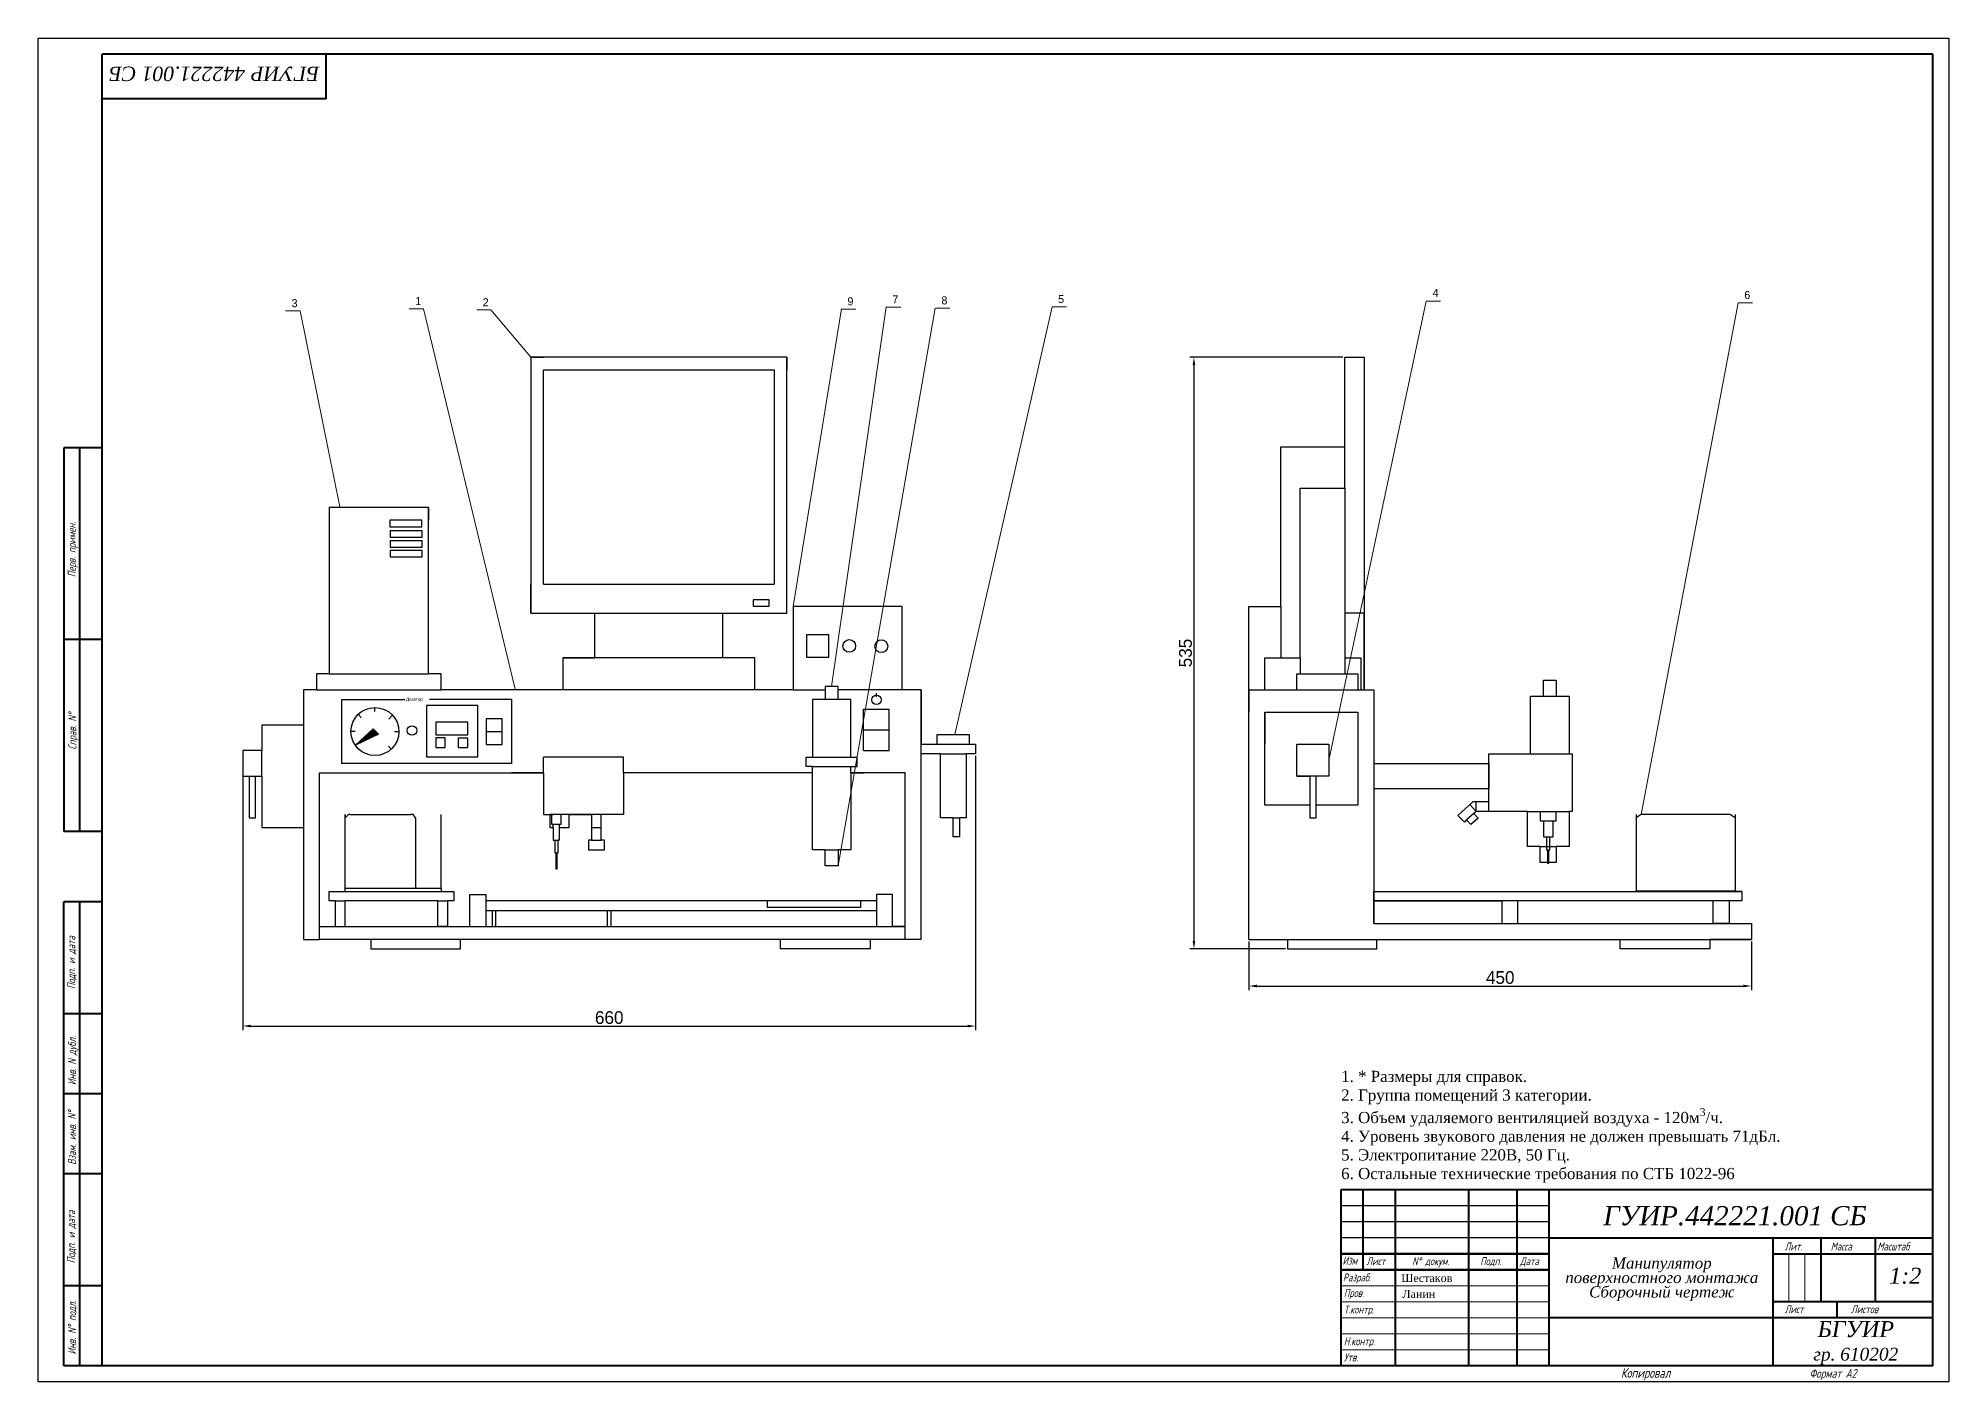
# Model space of a CAD drawing. Extents: x 981 to 3033, y 74 to 913.
# Drawn here: x 1996 to 2593, y 74 to 494 of the extents above; entities that cross this region are included whole.
import ezdxf
from ezdxf.enums import TextEntityAlignment as Align

# ---------------------------------------------------------------- set-up
doc = ezdxf.new("R2010")
doc.units = 0
doc.header["$MEASUREMENT"] = 0
doc.layers.get('0').update_dxf_attribs({"linetype": 'CONTINUOUS'})
doc.layers.get('DEFPOINTS').update_dxf_attribs({"linetype": 'CONTINUOUS'})
doc.layers.add('KONTUR', color=7, linetype='CONTINUOUS')
doc.layers.add('LAYER0VIEW0', color=7, linetype='CONTINUOUS')
for name, color, linetype, lineweight in [('POZICIYA', 6, 'CONTINUOUS', 18), ('TXT', 1, 'CONTINUOUS', 20), ('Основная', 7, 'CONTINUOUS', 40), ('текст', 7, 'CONTINUOUS', 30), ('тонкая', 7, 'CONTINUOUS', 20)]:
    doc.layers.add(name, color=color, linetype=linetype, lineweight=lineweight)
doc.styles.add('стиль рамки', font='romans.shx', dxfattribs={"width": 0.75, "oblique": 15, "height": 3.5})
doc.dimstyles.get("Standard").update_dxf_attribs({"dimtxt": 3, "dimasz": 3, "dimexe": 2.5, "dimexo": 2.5, "dimgap": 1.5, "dimtad": 0, "dimtih": 1, "dimtoh": 1, "dimdec": 4, "dimzin": 0, "dimdsep": 46, "dimtxsty": 'Standard', "dimcen": -3, "dimdle": 1.25, "dimadec": 0, "dimazin": 0, "dimtfac": 0.75, "dimtdec": 4, "dimtofl": 0, "dimtmove": 0, "dimatfit": 3, "dimfxl": 1, "dimtvp": 1.5, "dimtolj": 1, "dimtzin": 0, "dimarcsym": 0})

# ---------------------------------------------------------------- blocks, each defined once
blk = doc.blocks.new('*D2')
at = {"color": 0, "lineweight": -2, "transparency": 16777216}
for p, q in [((2059.46, 270.25), (2059.46, 183.53)), ((2288.46, 269.25), (2288.46, 183.53)), ((2061.96, 184.78), (2285.96, 184.78))]:
    blk.add_line(p, q, dxfattribs=at)
at = {"color": 0, "transparency": 16777216}
for points in [[(2061.96, 185.19), (2061.96, 184.36), (2059.46, 184.78)], [(2285.96, 185.19), (2285.96, 184.36), (2288.46, 184.78)]]:
    blk.add_solid(points, dxfattribs=at)
at = {"layer": 'DEFPOINTS', "color": 0, "transparency": 16777216}
for p in [(2059.46, 270.88), (2288.46, 269.88), (2288.46, 184.78)]:
    blk.add_point(p, dxfattribs=at)
at = {"color": 0, "transparency": 16777216, "insert": (2173.96, 187.4), "char_height": 4, "attachment_point": 5}
blk.add_mtext('\\A1;660', dxfattribs=at)
blk = doc.blocks.new('*D3')
at = {"color": 0, "lineweight": -2, "transparency": 16777216}
for p, q in [((2403.24, 393.88), (2355.41, 393.88)), ((2356.66, 391.38), (2356.66, 211.38)), ((2385.24, 208.88), (2355.41, 208.88))]:
    blk.add_line(p, q, dxfattribs=at)
at = {"color": 0, "transparency": 16777216}
for points in [[(2356.25, 391.38), (2357.08, 391.38), (2356.66, 393.88)], [(2356.25, 211.38), (2357.08, 211.38), (2356.66, 208.88)]]:
    blk.add_solid(points, dxfattribs=at)
at = {"layer": 'DEFPOINTS', "color": 0, "transparency": 16777216}
for p in [(2403.87, 393.88), (2356.66, 208.88), (2385.87, 208.88)]:
    blk.add_point(p, dxfattribs=at)
at = {"color": 0, "transparency": 16777216, "insert": (2354.04, 301.38), "char_height": 4, "attachment_point": 5, "rotation": 90}
blk.add_mtext('\\A1;535', dxfattribs=at)
blk = doc.blocks.new('*D4')
at = {"color": 0, "lineweight": -2, "transparency": 16777216}
for p, q in [((2373.87, 211.25), (2373.87, 196.04)), ((2530.87, 211.25), (2530.87, 196.04)), ((2376.37, 197.29), (2528.37, 197.29))]:
    blk.add_line(p, q, dxfattribs=at)
at = {"color": 0, "transparency": 16777216}
for points in [[(2376.37, 197.71), (2376.37, 196.88), (2373.87, 197.29)], [(2528.37, 197.71), (2528.37, 196.88), (2530.87, 197.29)]]:
    blk.add_solid(points, dxfattribs=at)
at = {"layer": 'DEFPOINTS', "color": 0, "transparency": 16777216}
for p in [(2373.87, 211.88), (2530.87, 211.88), (2530.87, 197.29)]:
    blk.add_point(p, dxfattribs=at)
at = {"color": 0, "transparency": 16777216, "insert": (2452.37, 199.92), "char_height": 4, "attachment_point": 5}
blk.add_mtext('\\A1;450', dxfattribs=at)

msp = doc.modelspace()

# ---------------------------------------------------------------- hatches: boundary and pattern name
h = msp.add_hatch(color=256)
h.dxf.hatch_style = 1
h.paths.add_polyline_path([(2101.84113, 276.03502), (2100.16866, 277.65707), (2094.6292, 272.58208)])

# ---------------------------------------------------------------- linework, layer by layer
for p, q in [((2229.45678, 393.87705), (2149.45678, 393.87705)), ((2149.45678, 393.87705), (2149.45678, 313.87705)), ((2149.45678, 393.87705), (2153.45678, 393.87705)), ((2153.45678, 322.87705), (2153.45678, 389.87705)), ((2153.45678, 389.87705), (2225.45678, 389.87705)), ((2225.45678, 389.87705), (2225.45678, 322.87705)), ((2229.45678, 313.87705), (2229.45678, 393.87705)), ((2229.45678, 393.87705), (2229.45678, 389.87705)), ((2403.86591, 365.87705), (2403.86591, 393.87705)), ((2403.86591, 393.87705), (2409.86591, 393.87705)), ((2409.86591, 393.87705), (2409.86591, 289.88359)), ((2383.86591, 315.87705), (2383.86591, 365.87705)), ((2383.86591, 365.87705), (2403.86591, 365.87705)), ((2403.86591, 352.87705), (2403.86591, 365.87705)), ((2389.86591, 299.87705), (2389.86591, 352.87705)), ((2389.86591, 352.87705), (2403.86591, 352.87705)), ((2403.86591, 352.87705), (2403.86591, 294.88835)), ((2117.45678, 346.87705), (2086.45678, 346.87705)), ((2086.45678, 346.87705), (2086.45678, 294.87705)), ((2117.45678, 294.87705), (2117.45678, 346.87705)), ((2117.45678, 346.87705), (2117.45678, 342.87705)), ((2115.45678, 342.87705), (2105.45678, 342.87705)), ((2105.45678, 342.87705), (2105.45678, 340.87705)), ((2105.45678, 340.87705), (2115.45678, 340.87705)), ((2115.45678, 340.87705), (2115.45678, 342.87705)), ((2115.46202, 336.47598), (2105.46202, 336.47598)), ((2105.46202, 336.47598), (2105.46202, 334.47598)), ((2105.46202, 334.47598), (2115.46202, 334.47598)), ((2115.46238, 339.56771), (2105.46238, 339.56771)), ((2105.46238, 339.56771), (2105.46238, 337.56771)), ((2105.46238, 337.56771), (2115.46238, 337.56771)), ((2115.46202, 334.47598), (2115.46202, 336.47598)), ((2115.46238, 337.56771), (2115.46238, 339.56771)), ((2115.49354, 333.48025), (2105.49354, 333.48025)), ((2105.49354, 333.48025), (2105.49354, 331.48025)), ((2105.49354, 331.48025), (2115.49354, 331.48025)), ((2115.49354, 331.48025), (2115.49354, 333.48025)), ((2149.45678, 313.87705), (2149.45678, 322.87705)), ((2153.45678, 322.87705), (2225.45678, 322.87705)), ((2223.97227, 318.0118), (2218.97227, 318.0118)), ((2218.97227, 318.0118), (2218.97227, 316.0118)), ((2223.97227, 316.0118), (2223.97227, 318.0118)), ((2149.45678, 313.87705), (2209.45678, 313.87705)), ((2169.45678, 299.87705), (2169.45678, 313.87705)), ((2209.45678, 299.87705), (2209.45678, 313.87705)), ((2209.45678, 313.87705), (2229.45678, 313.87705)), ((2218.97227, 316.0118), (2223.97227, 316.0118)), ((2265.45678, 315.87705), (2231.45678, 315.87705)), ((2231.45678, 315.87705), (2231.45678, 289.87705)), ((2265.45678, 289.87705), (2265.45678, 315.87705)), ((2373.86591, 211.87705), (2373.86591, 315.87705)), ((2373.86591, 315.87705), (2383.86591, 315.87705)), ((2383.86591, 315.87705), (2383.86591, 299.87209)), ((2409.86591, 313.88359), (2403.85221, 313.88359)), ((2409.86591, 289.88359), (2409.86591, 313.88359)), ((2242.61144, 307.06945), (2235.61144, 307.06945)), ((2235.61144, 307.06945), (2235.61144, 300.06945)), ((2242.61144, 300.06945), (2242.61144, 307.06945)), ((2209.45678, 299.87705), (2159.45678, 299.87705)), ((2159.45678, 299.87705), (2159.45678, 289.87705)), ((2159.45678, 299.87705), (2169.45678, 299.87705)), ((2219.45678, 299.87705), (2209.45678, 299.87705)), ((2219.45678, 289.87705), (2219.45678, 299.87705)), ((2235.61144, 300.06945), (2242.61144, 300.06945)), ((2378.86591, 289.87705), (2378.86591, 299.87705)), ((2378.86591, 299.87705), (2389.86591, 299.87705)), ((2389.86591, 299.87705), (2389.86591, 294.84546)), ((2403.84534, 299.87705), (2408.84534, 299.87705)), ((2408.84534, 299.87705), (2408.84534, 289.88273)), ((2086.45678, 294.87705), (2082.45678, 294.87705)), ((2082.45678, 294.87705), (2082.45678, 289.87705)), ((2086.45678, 294.87705), (2117.45678, 294.87705)), ((2121.45678, 294.87705), (2117.45678, 294.87705)), ((2121.45678, 289.87705), (2121.45678, 294.87705)), ((2388.86591, 289.87705), (2388.86591, 294.87705)), ((2388.86591, 294.87705), (2407.86591, 294.87705)), ((2407.86591, 294.87705), (2407.86591, 289.8653)), ((2465.86591, 287.87705), (2465.86591, 292.87705)), ((2465.86591, 292.87705), (2469.86591, 292.87705)), ((2469.86591, 292.87705), (2469.86591, 287.87705)), ((2082.45678, 289.87705), (2078.45678, 289.87705)), ((2078.45678, 289.87705), (2078.45678, 211.87705)), ((2078.45678, 289.87705), (2078.45678, 278.87705)), ((2082.45678, 289.87705), (2121.45678, 289.87705)), ((2090.45678, 266.87705), (2090.45678, 286.87705)), ((2090.45678, 286.87705), (2110.12213, 286.87705)), ((2143.45678, 286.87705), (2117.81754, 286.87705)), ((2231.45678, 289.87705), (2121.45678, 289.87705)), ((2143.45678, 286.87705), (2143.45678, 266.87705)), ((2231.45678, 289.87705), (2219.45678, 289.87705)), ((2231.45678, 289.87705), (2241.45678, 289.87705)), ((2249.45678, 286.87705), (2237.45678, 286.87705)), ((2237.45678, 286.87705), (2237.45678, 268.87705)), ((2245.45678, 290.87705), (2241.45678, 290.87705)), ((2241.45678, 290.87705), (2241.45678, 286.87705)), ((2245.45678, 286.87705), (2245.45678, 290.87705)), ((2265.45678, 289.87705), (2245.45678, 289.87705)), ((2249.45678, 286.87705), (2245.45678, 286.87705)), ((2249.45678, 268.87705), (2249.45678, 286.87705)), ((2257.48407, 287.65011), (2257.48407, 288.78609)), ((2271.45678, 289.87705), (2265.45678, 289.87705)), ((2271.45678, 211.87705), (2271.45678, 289.87705)), ((2271.45678, 289.87705), (2271.45678, 272.87705)), ((2373.86591, 211.87705), (2373.86591, 289.87705)), ((2373.86591, 289.87705), (2412.86591, 289.87705)), ((2373.86591, 289.87705), (2378.86591, 289.87705)), ((2373.86591, 289.87705), (2373.86591, 282.87705)), ((2378.86591, 289.87705), (2379.86591, 289.87705)), ((2378.86591, 289.87705), (2388.86591, 289.87705)), ((2412.86591, 289.87705), (2412.86591, 216.87705)), ((2412.86591, 289.87705), (2412.86591, 266.87705)), ((2461.86591, 269.87705), (2461.86591, 287.87705)), ((2461.86591, 287.87705), (2465.86591, 287.87705)), ((2465.86591, 287.87705), (2469.86591, 287.87705)), ((2469.86591, 287.87705), (2473.86591, 287.87705)), ((2473.86591, 287.87705), (2473.86591, 269.87705)), ((2096.43124, 281.20373), (2095.53904, 282.24644)), ((2100.75764, 283.09324), (2100.75764, 284.33803)), ((2105.14776, 280.67655), (2106.20918, 281.97781)), ((2132.90888, 284.96774), (2116.90888, 284.96774)), ((2116.90888, 284.96774), (2116.90888, 268.96774)), ((2132.90888, 268.96774), (2132.90888, 284.96774)), ((2140.52621, 280.81555), (2135.52621, 280.81555)), ((2135.52621, 280.81555), (2135.52621, 272.81555)), ((2140.52621, 272.81555), (2140.52621, 280.81555)), ((2253.45678, 270.87705), (2253.45678, 283.87705)), ((2253.45678, 283.87705), (2261.45678, 283.87705)), ((2261.45678, 270.87705), (2261.45678, 283.87705)), ((2378.86591, 282.87705), (2407.86591, 282.87705)), ((2378.86591, 253.87705), (2378.86591, 282.87705)), ((2378.86591, 282.87705), (2378.86591, 272.87705)), ((2407.86591, 282.87705), (2407.86591, 253.87705)), ((2078.45678, 278.87705), (2065.45678, 278.87705)), ((2065.45678, 278.87705), (2065.45678, 270.87705)), ((2094.5913, 276.83803), (2093.25764, 276.83803)), ((2094.6292, 272.58208), (2100.16866, 277.65707)), ((2101.84113, 276.03502), (2094.6292, 272.58208)), ((2100.16866, 277.65707), (2101.84113, 276.03502)), ((2106.86181, 276.83803), (2108.25764, 276.83803)), ((2122.74234, 274.84481), (2119.74234, 274.84481)), ((2119.74234, 274.84481), (2119.74234, 271.84481)), ((2129.79024, 279.81705), (2119.79024, 279.81705)), ((2119.79024, 279.81705), (2119.79024, 275.81705)), ((2119.79024, 275.81705), (2129.79024, 275.81705)), ((2122.74234, 271.84481), (2122.74234, 274.84481)), ((2129.73495, 274.79695), (2126.73495, 274.79695)), ((2126.73495, 274.79695), (2126.73495, 271.79695)), ((2129.73495, 271.79695), (2129.73495, 274.79695)), ((2129.79024, 275.81705), (2129.79024, 279.81705)), ((2135.52621, 276.81555), (2140.52621, 276.81555)), ((2253.45678, 277.37705), (2261.45678, 277.37705)), ((2276.45678, 272.87705), (2276.45678, 275.87705)), ((2276.45678, 275.87705), (2277.45678, 275.87705)), ((2277.45678, 275.87705), (2286.45678, 275.87705)), ((2286.45678, 275.87705), (2286.45678, 272.87705)), ((2065.45678, 270.87705), (2059.45678, 270.87705)), ((2059.45678, 270.87705), (2059.45678, 262.87705)), ((2065.45678, 262.87705), (2065.45678, 270.87705)), ((2104.99311, 272.30231), (2105.8764, 271.3564)), ((2116.90888, 268.96774), (2132.90888, 268.96774)), ((2119.74234, 271.84481), (2122.74234, 271.84481)), ((2126.73495, 271.79695), (2129.73495, 271.79695)), ((2135.52621, 272.81555), (2140.52621, 272.81555)), ((2153.45678, 263.87705), (2153.45678, 268.87705)), ((2178.45678, 268.87705), (2153.45678, 268.87705)), ((2178.45678, 263.87705), (2178.45678, 268.87705)), ((2235.45678, 265.87705), (2235.45678, 268.87705)), ((2235.45678, 268.87705), (2251.45678, 268.87705)), ((2251.45678, 265.87705), (2251.45678, 268.87705)), ((2253.45678, 270.87705), (2261.45678, 270.87705)), ((2271.45678, 272.87705), (2276.45678, 272.87705)), ((2277.45678, 269.87705), (2271.45678, 269.87705)), ((2276.45678, 272.87705), (2286.45678, 272.87705)), ((2277.45678, 249.87705), (2277.45678, 269.87705)), ((2277.45678, 269.87705), (2285.45678, 269.87705)), ((2288.45678, 269.87705), (2285.45678, 269.87705)), ((2285.45678, 269.87705), (2285.45678, 249.87705)), ((2286.45678, 272.87705), (2288.45678, 272.87705)), ((2288.45678, 272.87705), (2288.45678, 269.87705)), ((2388.86591, 272.87705), (2398.86591, 272.87705)), ((2388.86591, 262.87705), (2388.86591, 272.87705)), ((2398.86591, 272.87705), (2398.86591, 262.87705)), ((2448.86591, 266.87705), (2448.86591, 269.87705)), ((2448.86591, 269.87705), (2461.86591, 269.87705)), ((2461.86591, 269.87705), (2473.86591, 269.87705)), ((2473.86591, 269.87705), (2474.86591, 269.87705)), ((2474.86591, 269.87705), (2474.86591, 251.87705)), ((2059.45678, 262.87705), (2061.45678, 262.87705)), ((2061.45678, 262.87705), (2061.45678, 249.87705)), ((2061.45678, 262.87705), (2063.45678, 262.87705)), ((2063.45678, 249.87705), (2063.45678, 262.87705)), ((2063.45678, 262.87705), (2065.45678, 262.87705)), ((2065.45678, 262.87705), (2065.45678, 246.87705)), ((2083.45678, 211.87705), (2083.45678, 263.87705)), ((2083.45678, 263.87705), (2153.45678, 263.87705)), ((2143.45678, 266.87705), (2090.45678, 266.87705)), ((2153.45678, 263.87705), (2143.45678, 263.87705)), ((2153.45678, 263.87705), (2153.45678, 250.87705)), ((2237.45678, 263.87705), (2178.45678, 263.87705)), ((2178.45678, 263.87705), (2178.45678, 250.87705)), ((2237.45678, 265.87705), (2235.45678, 265.87705)), ((2237.45678, 263.87705), (2237.45678, 265.87705)), ((2237.45678, 265.87705), (2249.45678, 265.87705)), ((2237.45678, 239.87705), (2237.45678, 263.87705)), ((2249.45678, 263.87705), (2249.45678, 265.87705)), ((2249.45678, 265.87705), (2251.45678, 265.87705)), ((2266.45678, 263.87705), (2249.45678, 263.87705)), ((2249.45678, 263.87705), (2249.45678, 239.87705)), ((2249.45678, 263.87705), (2253.45678, 263.87705)), ((2266.45678, 211.87705), (2266.45678, 263.87705)), ((2398.86591, 262.87705), (2388.86591, 262.87705)), ((2388.86591, 262.87705), (2392.86591, 262.87705)), ((2392.86591, 262.87705), (2392.86591, 249.87705)), ((2394.86591, 249.87705), (2394.86591, 262.87705)), ((2412.86591, 266.87705), (2448.86591, 266.87705)), ((2448.86591, 251.87705), (2448.86591, 266.87705)), ((2448.86591, 266.87705), (2448.86591, 258.87705)), ((2448.86591, 258.87705), (2412.86436, 258.87705)), ((2091.45678, 250.87705), (2091.45678, 249.87705)), ((2091.45678, 249.87705), (2092.45678, 250.87705)), ((2092.95678, 250.87705), (2092.45678, 250.87705)), ((2092.95678, 250.87705), (2111.95678, 250.87705)), ((2112.70678, 250.87705), (2111.95678, 250.87705)), ((2113.45678, 249.87705), (2112.70678, 250.87705)), ((2153.45678, 250.87705), (2155.45678, 250.87705)), ((2155.45678, 250.87705), (2155.45678, 246.87705)), ((2178.45678, 250.87705), (2155.45678, 250.87705)), ((2155.45678, 250.87705), (2156.45678, 250.87705)), ((2155.45678, 250.87705), (2155.95678, 250.87705)), ((2155.95678, 250.87705), (2155.95678, 247.87705)), ((2158.95678, 247.87705), (2158.95678, 250.87705)), ((2161.45678, 246.87705), (2161.45678, 250.87705)), ((2161.45678, 250.87705), (2168.45678, 250.87705)), ((2168.45678, 250.87705), (2168.45678, 242.87705)), ((2168.45678, 250.87705), (2168.45678, 246.87705)), ((2171.45678, 242.87705), (2171.45678, 250.87705)), ((2378.86591, 253.87705), (2392.86591, 253.87705)), ((2394.86591, 253.87705), (2407.86591, 253.87705)), ((2443.86591, 254.87705), (2439.09604, 250.62515)), ((2444.12142, 251.20941), (2441.85853, 249.19107)), ((2444.86591, 251.87705), (2442.9547, 253.97061)), ((2448.86591, 254.87705), (2443.86591, 254.87705)), ((2444.86591, 251.87705), (2444.12142, 251.20941)), ((2444.12142, 251.20941), (2445.4718, 249.73412)), ((2444.86591, 251.87705), (2444.86591, 254.87606)), ((2448.86591, 251.87705), (2444.86591, 251.87705)), ((2448.86591, 251.87705), (2448.86591, 254.87705)), ((2460.86591, 251.87705), (2448.86591, 251.87705)), ((2460.86591, 240.87705), (2460.86591, 251.87705)), ((2460.86591, 251.87705), (2473.86591, 251.87705)), ((2460.86591, 251.87705), (2464.86591, 251.87705)), ((2464.86591, 251.87705), (2464.86591, 248.87705)), ((2469.86591, 248.87705), (2469.86591, 251.87982)), ((2474.86591, 251.87705), (2473.86591, 251.87705)), ((2473.86591, 251.87705), (2473.86591, 240.87705)), ((2496.36591, 250.87705), (2494.86591, 249.87705)), ((2524.36591, 250.87705), (2496.36591, 250.87705)), ((2524.36591, 250.87705), (2525.86591, 249.87705)), ((2061.45678, 249.87705), (2063.45678, 249.87705)), ((2065.45678, 246.87705), (2078.45678, 246.87705)), ((2113.45678, 249.87705), (2113.45678, 227.87705)), ((2155.45678, 246.87705), (2156.45678, 246.87705)), ((2155.95678, 247.87705), (2158.95678, 247.87705)), ((2156.45678, 246.87705), (2156.45678, 247.87705)), ((2156.45678, 246.87705), (2156.45678, 242.87705)), ((2158.45678, 246.87705), (2158.45678, 247.87705)), ((2158.45678, 246.87705), (2161.45678, 246.87705)), ((2158.45678, 242.87705), (2158.45678, 246.87705)), ((2168.45678, 246.87705), (2171.45678, 246.87705)), ((2281.45678, 249.87705), (2277.45678, 249.87705)), ((2281.45678, 243.87705), (2281.45678, 249.87705)), ((2281.45678, 249.87705), (2283.45678, 249.87705)), ((2285.45678, 249.87705), (2283.45678, 249.87705)), ((2283.45678, 249.87705), (2283.45678, 243.87705)), ((2392.86591, 249.87705), (2394.86591, 249.87705)), ((2441.17439, 248.46171), (2439.09604, 250.62515)), ((2441.85853, 249.19107), (2441.17439, 248.46171)), ((2443.2325, 247.73773), (2441.85853, 249.19107)), ((2445.4718, 249.73412), (2443.2325, 247.73773)), ((2464.86591, 248.87705), (2465.86591, 248.87705)), ((2465.86591, 248.87705), (2465.86591, 243.87705)), ((2465.86591, 248.87705), (2468.86591, 248.87705)), ((2468.86591, 243.87705), (2468.86591, 248.87705)), ((2468.86591, 248.87705), (2469.86591, 248.87705)), ((2494.86591, 249.87705), (2494.86591, 226.87705)), ((2525.86591, 226.87705), (2525.86591, 249.87705)), ((2156.45678, 242.87705), (2156.95678, 242.87705)), ((2156.95678, 242.87705), (2156.95678, 238.87705)), ((2156.95678, 242.87705), (2157.95678, 242.87705)), ((2156.95678, 238.87705), (2157.95678, 238.87705)), ((2156.95678, 238.87705), (2157.25678, 238.87705)), ((2157.25678, 238.87705), (2157.25678, 233.87705)), ((2157.65678, 233.87705), (2157.65678, 238.87705)), ((2158.45678, 242.87705), (2157.95678, 242.87705)), ((2157.95678, 238.87705), (2157.95678, 242.87705)), ((2168.45678, 242.87705), (2167.45678, 242.87705)), ((2167.45678, 242.87705), (2167.45678, 239.87705)), ((2167.45678, 239.87705), (2172.45678, 239.87705)), ((2168.45678, 242.87705), (2171.45678, 242.87705)), ((2172.45678, 242.87705), (2171.45678, 242.87705)), ((2172.45678, 239.87705), (2172.45678, 242.87705)), ((2241.45678, 239.87705), (2237.45678, 239.87705)), ((2241.45678, 234.87705), (2241.45678, 239.87705)), ((2241.45678, 239.87705), (2245.45678, 239.87705)), ((2249.45678, 239.87705), (2245.45678, 239.87705)), ((2245.45678, 239.87705), (2245.45678, 234.87705)), ((2283.45678, 243.87705), (2281.45678, 243.87705)), ((2464.86591, 240.87705), (2460.86591, 240.87705)), ((2464.86591, 235.87705), (2464.86591, 240.87705)), ((2464.86591, 240.87705), (2469.86591, 240.87705)), ((2465.86591, 243.87705), (2466.86591, 243.87705)), ((2466.86591, 243.87705), (2466.86591, 239.87705)), ((2466.86591, 243.87705), (2467.86591, 243.87705)), ((2466.86591, 239.87705), (2467.86591, 239.87705)), ((2466.86591, 239.87705), (2467.16591, 239.87705)), ((2467.16591, 239.87705), (2467.16591, 235.64822)), ((2467.56591, 235.64822), (2467.56591, 239.87782)), ((2467.86591, 239.87705), (2467.86591, 243.87705)), ((2467.86591, 243.87705), (2468.86591, 243.87705)), ((2473.86591, 240.87705), (2469.86591, 240.87705)), ((2469.86591, 240.87705), (2469.86591, 235.87705)), ((2157.25678, 233.87705), (2157.65678, 233.87705)), ((2245.45678, 234.87705), (2241.45678, 234.87705)), ((2469.86591, 235.87705), (2464.86591, 235.87705)), ((2467.16591, 235.64822), (2467.36591, 235.64822)), ((2467.36591, 235.64822), (2467.56591, 235.64822)), ((2086.45678, 223.87705), (2086.45678, 226.87705)), ((2086.45678, 226.87705), (2125.45678, 226.87705)), ((2086.45678, 226.87705), (2091.45678, 226.87705)), ((2091.45678, 226.87705), (2091.45678, 228.87705)), ((2091.45678, 226.87705), (2091.45678, 227.87705)), ((2125.45678, 226.87705), (2125.45678, 223.87705)), ((2412.86591, 216.87705), (2412.86591, 226.87705)), ((2412.86591, 226.87705), (2527.86591, 226.87705)), ((2494.86591, 226.87705), (2494.86591, 227.07705)), ((2527.86591, 226.87705), (2525.86591, 226.87705)), ((2527.86591, 226.87705), (2527.86591, 223.87705)), ((2088.45678, 223.87705), (2086.45678, 223.87705)), ((2088.45678, 215.87705), (2088.45678, 223.87705)), ((2088.45678, 223.87705), (2091.45678, 223.87705)), ((2091.45678, 215.87705), (2091.45678, 223.87705)), ((2120.45678, 223.87705), (2091.45678, 223.87705)), ((2120.45678, 215.87705), (2120.45678, 223.87705)), ((2120.45678, 223.87705), (2123.45678, 223.87705)), ((2125.45678, 223.87705), (2123.45678, 223.87705)), ((2123.45678, 223.87705), (2123.45678, 215.87705)), ((2130.45678, 216.87705), (2130.45678, 225.87705)), ((2130.45678, 225.87705), (2135.45678, 225.87705)), ((2135.45678, 225.87705), (2135.45678, 215.87705)), ((2135.45678, 225.87705), (2135.45678, 223.87705)), ((2257.45678, 223.87705), (2135.45678, 223.87705)), ((2135.45678, 223.87705), (2135.45678, 219.87705)), ((2135.45678, 223.87705), (2135.45678, 220.87705)), ((2223.45678, 221.87705), (2223.45678, 223.87705)), ((2252.45678, 221.87705), (2223.45678, 221.87705)), ((2257.45678, 223.87705), (2252.45678, 223.87705)), ((2252.45678, 223.87705), (2252.45678, 221.87705)), ((2262.45678, 225.87705), (2257.45678, 225.87705)), ((2257.45678, 225.87705), (2257.45678, 215.87705)), ((2257.45678, 225.87705), (2257.45678, 223.87705)), ((2262.45678, 215.87705), (2262.45678, 225.87705)), ((2527.86591, 223.87705), (2412.86591, 223.87705)), ((2412.86591, 223.87705), (2452.86591, 223.87705)), ((2452.86591, 223.87705), (2452.86591, 216.87705)), ((2457.86591, 216.87705), (2457.86591, 223.87705)), ((2518.86591, 216.87705), (2518.86591, 223.87705)), ((2527.86591, 223.87705), (2523.86591, 223.87705)), ((2523.86591, 223.87705), (2523.86591, 216.87705)), ((2083.45678, 211.87705), (2083.45678, 215.87705)), ((2083.45678, 215.87705), (2266.45678, 215.87705)), ((2083.45678, 215.87705), (2088.45678, 215.87705)), ((2088.45678, 215.87705), (2091.45678, 215.87705)), ((2123.45678, 215.87705), (2120.45678, 215.87705)), ((2123.45678, 215.87705), (2130.45678, 215.87705)), ((2130.45678, 215.87705), (2130.45678, 216.87705)), ((2135.45678, 220.87705), (2257.45678, 220.87705)), ((2135.45678, 215.87705), (2137.45678, 215.87705)), ((2137.45678, 215.87705), (2137.45678, 220.87705)), ((2137.45678, 220.87705), (2138.45678, 220.87705)), ((2138.45678, 220.87705), (2138.45678, 215.87705)), ((2138.45678, 215.87705), (2173.45678, 215.87705)), ((2173.45678, 215.87705), (2173.45678, 220.87705)), ((2173.45678, 220.87705), (2174.45678, 220.87705)), ((2174.45678, 220.87705), (2174.45678, 215.87705)), ((2266.45678, 215.87705), (2262.45678, 215.87705)), ((2412.86591, 216.87705), (2530.86591, 216.87705)), ((2452.86591, 216.87705), (2457.86591, 216.87705)), ((2523.86591, 216.87705), (2518.86591, 216.87705)), ((2530.86591, 216.87705), (2530.86591, 211.87705)), ((2078.45678, 211.87705), (2083.45678, 211.87705)), ((2088.45678, 211.87705), (2083.45678, 211.87705)), ((2271.45678, 211.87705), (2088.45678, 211.87705)), ((2099.45678, 211.87705), (2099.45678, 208.87705)), ((2127.45678, 208.87705), (2127.45678, 211.87705)), ((2227.45678, 208.87705), (2227.45678, 211.87705)), ((2271.45678, 211.87705), (2255.45678, 211.87705)), ((2255.45678, 211.87705), (2255.45678, 208.87705)), ((2271.45678, 211.87705), (2266.45678, 211.87705)), ((2373.86591, 211.87705), (2530.86591, 211.87705)), ((2373.86591, 211.87705), (2385.86591, 211.87705)), ((2385.86591, 211.87705), (2385.86591, 208.87705)), ((2413.86591, 208.87705), (2413.86591, 211.87705)), ((2489.86591, 208.87705), (2489.86591, 211.87705)), ((2530.86591, 211.87705), (2517.86591, 211.87705)), ((2517.86591, 211.87705), (2517.86591, 208.87705)), ((2099.45678, 208.87705), (2127.45678, 208.87705)), ((2255.45678, 208.87705), (2227.45678, 208.87705)), ((2385.86591, 208.87705), (2413.86591, 208.87705)), ((2517.86591, 208.87705), (2489.86591, 208.87705)), ((2467.53772, 128.56982), (2402.53772, 128.56982)), ((2467.53772, 123.56982), (2402.53772, 123.56982)), ((2467.53772, 118.56982), (2402.53772, 118.56982)), ((2537.53772, 78.56982), (2537.53772, 78.56982))]:
    msp.add_line(p, q)
at = {"lineweight": 30}
for p, q in [((2091.45678, 226.87705), (2091.45678, 250.87705)), ((2121.45678, 227.87705), (2121.45678, 250.87705)), ((2494.86591, 250.87705), (2494.86591, 249.87705)), ((2525.86591, 249.87705), (2525.86591, 250.87705)), ((2091.45678, 227.87705), (2121.45678, 227.87705)), ((2121.45678, 227.87705), (2121.45678, 226.87705)), ((2494.86591, 227.07705), (2525.86591, 227.07705))]:
    msp.add_line(p, q, dxfattribs=at)
at = {"lineweight": 50}
for p, q in [((2467.53772, 113.56982), (2402.53772, 113.56982)), ((2467.53772, 108.56982), (2402.53772, 108.56982))]:
    msp.add_line(p, q, dxfattribs=at)
for centre, radius in [((2248.96381, 303.60335), 2), ((2259.00906, 303.51724), 2), ((2257.48407, 286.7458), 1.5), ((2100.75764, 276.83803), 7.5), ((2112.31869, 277.15708), 1.5)]:
    msp.add_circle(centre, radius)
at = {"layer": 'KONTUR'}
for p, q in [((1995.53772, 73.56982), (1995.53772, 493.56982)), ((1995.53772, 493.56982), (2592.53772, 493.56982)), ((2592.53772, 493.56982), (2592.53772, 73.56982)), ((2592.53772, 73.56982), (1995.53772, 73.56982))]:
    msp.add_line(p, q, dxfattribs=at)
at = {"layer": 'POZICIYA', "color": 7}
for p, q in [((2072.82857, 408.32903), (2077.32857, 408.32903)), ((2089.82801, 347.02835), (2077.36119, 408.35623)), ((2111.46294, 409.00271), (2115.96294, 409.00271)), ((2144.57249, 290.09747), (2115.97457, 409.00606)), ((2132.54363, 408.62794), (2137.04363, 408.62794)), ((2149.45678, 393.87705), (2136.98996, 408.66301)), ((2231.45678, 315.87705), (2246.59315, 408.9659)), ((2243.45678, 290.87705), (2260.50978, 409.54432)), ((2245.45678, 234.87705), (2275.8511, 409.19812)), ((2246.5155, 408.89968), (2251.0155, 408.89968)), ((2260.55531, 409.53732), (2265.05531, 409.53732)), ((2275.88672, 409.1952), (2280.38672, 409.1952)), ((2281.95678, 275.87705), (2312.3511, 409.62562)), ((2312.33705, 409.60977), (2316.83705, 409.60977)), ((2398.86591, 267.87705), (2429.26023, 411.39701)), ((2429.25986, 411.3929), (2433.75986, 411.3929)), ((2496.3659, 250.87705), (2526.76022, 410.87163)), ((2526.74895, 410.88776), (2531.24895, 410.88776))]:
    msp.add_line(p, q, dxfattribs=at)
at = {"layer": 'Основная'}
for p, q in [((2015.53772, 118.56982), (2015.53772, 488.56982)), ((2587.53772, 488.56982), (2015.53772, 488.56982)), ((2085.53772, 474.56982), (2085.53772, 488.56982)), ((2587.53772, 78.56982), (2587.53772, 488.56982)), ((2085.53772, 474.56982), (2015.53772, 474.56982)), ((2003.53772, 365.56982), (2003.53772, 245.56982)), ((2015.53772, 365.56982), (2003.53772, 365.56982)), ((2008.53772, 245.56982), (2008.53772, 365.56982)), ((2015.53772, 305.56982), (2003.53772, 305.56982)), ((2015.53772, 245.56982), (2003.53772, 245.56982)), ((2003.53772, 78.56982), (2003.53772, 223.56982)), ((2015.53772, 223.56982), (2003.53772, 223.56982)), ((2008.53772, 78.56982), (2008.53772, 223.56982)), ((2015.53772, 188.56982), (2003.53772, 188.56982)), ((2015.53772, 163.56982), (2003.53772, 163.56982)), ((2015.53772, 138.56982), (2003.53772, 138.56982)), ((2402.53772, 133.56982), (2402.53772, 78.56982)), ((2587.53772, 133.56982), (2402.53772, 133.56982)), ((2409.53772, 108.56982), (2409.53772, 133.56982)), ((2419.53772, 133.56982), (2419.53772, 78.56982)), ((2442.53772, 78.56982), (2442.53772, 133.56982)), ((2457.53772, 133.56982), (2457.53772, 78.56982)), ((2467.53772, 133.56982), (2467.53772, 78.56982)), ((2015.53772, 78.56982), (2015.53772, 118.56982)), ((2467.53772, 118.56982), (2587.53772, 118.56982)), ((2537.53772, 118.56982), (2537.53772, 78.56982)), ((2537.53772, 113.56982), (2587.53772, 113.56982)), ((2552.53772, 118.56982), (2552.53772, 98.56982)), ((2569.53772, 118.56982), (2569.53772, 98.56982)), ((2015.53772, 103.56982), (2003.53772, 103.56982)), ((2587.53772, 98.56982), (2537.53772, 98.56982)), ((2557.53772, 98.56982), (2557.53772, 93.56982)), ((2587.53772, 93.56982), (2467.53772, 93.56982)), ((2587.53772, 78.56982), (2003.53772, 78.56982))]:
    msp.add_line(p, q, dxfattribs=at)
at = {"layer": 'тонкая'}
for p, q in [((2542.52536, 113.36112), (2542.52536, 98.56982)), ((2547.60331, 113.36112), (2547.60331, 98.56982)), ((2402.53772, 103.56982), (2467.53772, 103.56982)), ((2467.53772, 98.56982), (2402.53772, 98.56982)), ((2467.53772, 93.56982), (2402.53772, 93.56982))]:
    msp.add_line(p, q, dxfattribs=at)
for points in [[(2402.53772, 88.56982), (2467.53772, 88.56982)], [(2402.53772, 83.56982), (2467.53772, 83.56982)]]:
    msp.add_lwpolyline(points, dxfattribs=at)

# ---------------------------------------------------------------- texts
at = {"insert": (2110.45817, 287.44443), "char_height": 1, "attachment_point": 1}
msp.add_mtext_dynamic_manual_height_columns('Дозатор', width=11.3020181, gutter_width=20, heights=[0], dxfattribs=at)
at = {"layer": 'LAYER0VIEW0', "color": 7, "insert": (2050.54845, 482.47057), "char_height": 4.5, "width": 103.5, "attachment_point": 5, "rotation": 180}
msp.add_mtext('{\\fTimes New Roman|b0|i1|c204|p18;БГУИР 442221.001\\fTimes New Roman|b0|i1|c0|p18; \\fTimes New Roman|b0|i1|c204|p18;СБ}', dxfattribs=at)
at = {"layer": 'LAYER0VIEW0', "color": 7, "attachment_point": 5}
for s, insert, char_height, width in [('{\\fTimes New Roman|b0|i1|c204|p18;ГУИР\\fTimes New Roman|b0|i1|c0|p18;.\\fTimes New Roman|b0|i1|c204|p18;442221.001\\fTimes New Roman|b0|i1|c0|p18; \\fTimes New Roman|b0|i1|c204|p18;СБ}', (2525.70886, 125.4183), 6, 103.5), ('{\\fTimes New Roman|b0|i1|c204|p18;1:2}', (2578.92876, 106.6864), 5, 5.1481), ('{\\fTimes New Roman|b0|i0|c204|p18;Шестаков}', (2429.43106, 105.99448), 2.5, 22.8186), ('{\\fTimes New Roman|b0|i0|c204|p18;Ланин}', (2426.94278, 101.02093), 2.5, 22.8186), ('{\\fTimes New Roman|b0|i1|c204|p18;БГУИР \\H0.8x;гр. 610202}', (2563.48318, 85.7196), 5, 30.4180514)]:
    msp.add_mtext(s, dxfattribs=dict(at, insert=insert, char_height=char_height, width=width))
at = {"layer": 'LAYER0VIEW0', "color": 7, "insert": (2502.85785, 105.61416), "char_height": 3.5, "width": 67.4773, "attachment_point": 5, "line_spacing_factor": 0.771429}
msp.add_mtext('{\\fTimes New Roman|b0|i1|c204|p18;Манипулятор поверхностного монтажа \\PСборочный чертеж}', dxfattribs=at)
at = {"layer": 'POZICIYA', "color": 7}
for s, p in [('3', (2074.72039, 411.98449)), ('1', (2113.35475, 412.65816)), ('2', (2134.43545, 412.2834)), ('9', (2248.40731, 412.55514)), ('7', (2262.44713, 413.19277)), ('8', (2277.77854, 412.85065)), ('5', (2314.22886, 413.26523)), ('4', (2431.23393, 415.19781)), ('6', (2528.64077, 414.54321))]:
    msp.add_text(s, height=2.5, dxfattribs=at).set_placement(p, align=Align.TOP_LEFT)
at = {"layer": 'TXT', "color": 7, "insert": (2402.66397, 170.78947), "char_height": 3.5, "width": 185, "attachment_point": 1}
msp.add_mtext('\\A1;{\\fTimes New Roman|b0|i0|c204|p18;1. * Размеры для справок.\\P2. Группа помещений \\fTimes New Roman|b0|i0|c0|p18;3 \\fTimes New Roman|b0|i0|c204|p18;категории\\fTimes New Roman|b0|i0|c0|p18;.\\P\\fTimes New Roman|b0|i0|c204|p18;3. Объем удаляемого вентиляцией воздуха - 120м\\H0.7x;\\S3^ ;\\fTimes New Roman|b0|i0|c0|p18;\\H1.42857x;/\\fTimes New Roman|b0|i0|c204|p18;ч.\\P4. Уровень звукового давления не должен превышать 71дБл.\\P5. Электропитание 220В, 50 Гц.\\fTimes New Roman|b0|i0|c0|p18;\\P6. \\fTimes New Roman|b0|i0|c204|p18;Остальные технические требования по СТБ 1022-96}', dxfattribs=at)
at = {"layer": 'текст', "style": 'стиль рамки', "oblique": 15, "width": 0.75}
for s, p in [('Перв. примен.', (2007.29063, 325.08232)), ('Справ. N%%d', (2007.4457, 271.19724)), ('Подп. и дата', (2007.11148, 196.3402)), ('Инв. N дубл.', (2007.35612, 166.31531)), ('Взам. инв. N%%d', (2007.35612, 141.38804)), ('Подп. и дата', (2007.06126, 110.60346)), ('Инв. N%%d подл.', (2007.35612, 82.13725))]:
    msp.add_text(s, height=2.5, rotation=90, dxfattribs=at).set_placement(p)
for s, height, p in [('Лит.', 2.5, (2541.25569, 114.635)), ('Масса', 2.5, (2555.63019, 114.635)), ('Масштаб', 2.5, (2570.22241, 114.635)), ('Изм', 2.5, (2403.08285, 110.18193)), ('Лист', 2.5, (2410.55861, 110.03163)), ('N%%d докум. ', 2.5, (2424.84228, 110.03163)), ('Подп.', 2.5, (2446.09478, 110.03163)), ('Дата', 2.5, (2458.54589, 110.03163)), ('Разраб.', 2.5, (2403.19902, 104.931)), ('Пров.', 2.5, (2403.49992, 100.09888)), ('Т.контр.', 2.5, (2403.49992, 94.90397)), ('Лист', 2.5, (2541.25569, 95.02113)), ('Листов', 2.5, (2561.9801, 95.02113)), ('Н.контр.', 2.5, (2403.49992, 84.98175)), ('Утв.', 2.5, (2403.49992, 79.96214)), ('Копировал', 3, (2490.07325, 74.81982)), ('Формат А2', 2.75, (2549.00182, 74.81982))]:
    msp.add_text(s, height=height, dxfattribs=at).set_placement(p)

# ---------------------------------------------------------------- dimensions: what is measured, and where the dimension line sits
dim = msp.add_linear_dim(base=(2356.66428, 208.87705), p1=(2403.86591, 393.87705), p2=(2385.86591, 208.87705), angle=90, text='535', dimstyle='Standard', override={"dimtxt": 4, "dimasz": 2.5, "dimexe": 1.25, "dimexo": 0.625, "dimgap": 0.625, "dimtad": 1, "dimtih": 0, "dimtoh": 0, "dimzin": 8, "dimlunit": 6, "dimcen": 2.5, "dimtofl": 1, "dimtvp": 0})
dim.commit()
dim.dimension.update_dxf_attribs({"geometry": '*D3', "text_midpoint": (2354.03928, 301.37705)})
for base, p1, p2, text, picture, middle in [((2288.45678, 184.77782), (2059.45678, 270.87705), (2288.45678, 269.87705), '660', '*D2', (2173.95678, 187.40282)), ((2530.86591, 197.29265), (2373.86591, 211.87705), (2530.86591, 211.87705), '450', '*D4', (2452.36591, 199.91765))]:
    dim = msp.add_linear_dim(base=base, p1=p1, p2=p2, text=text, dimstyle='Standard', override={"dimtxt": 4, "dimasz": 2.5, "dimexe": 1.25, "dimexo": 0.625, "dimgap": 0.625, "dimtad": 1, "dimtih": 0, "dimtoh": 0, "dimzin": 8, "dimlunit": 6, "dimcen": 2.5, "dimtofl": 1, "dimtvp": 0})
    dim.commit()
    dim.dimension.update_dxf_attribs({"geometry": picture, "text_midpoint": middle})

doc.saveas('drawing.dxf')
